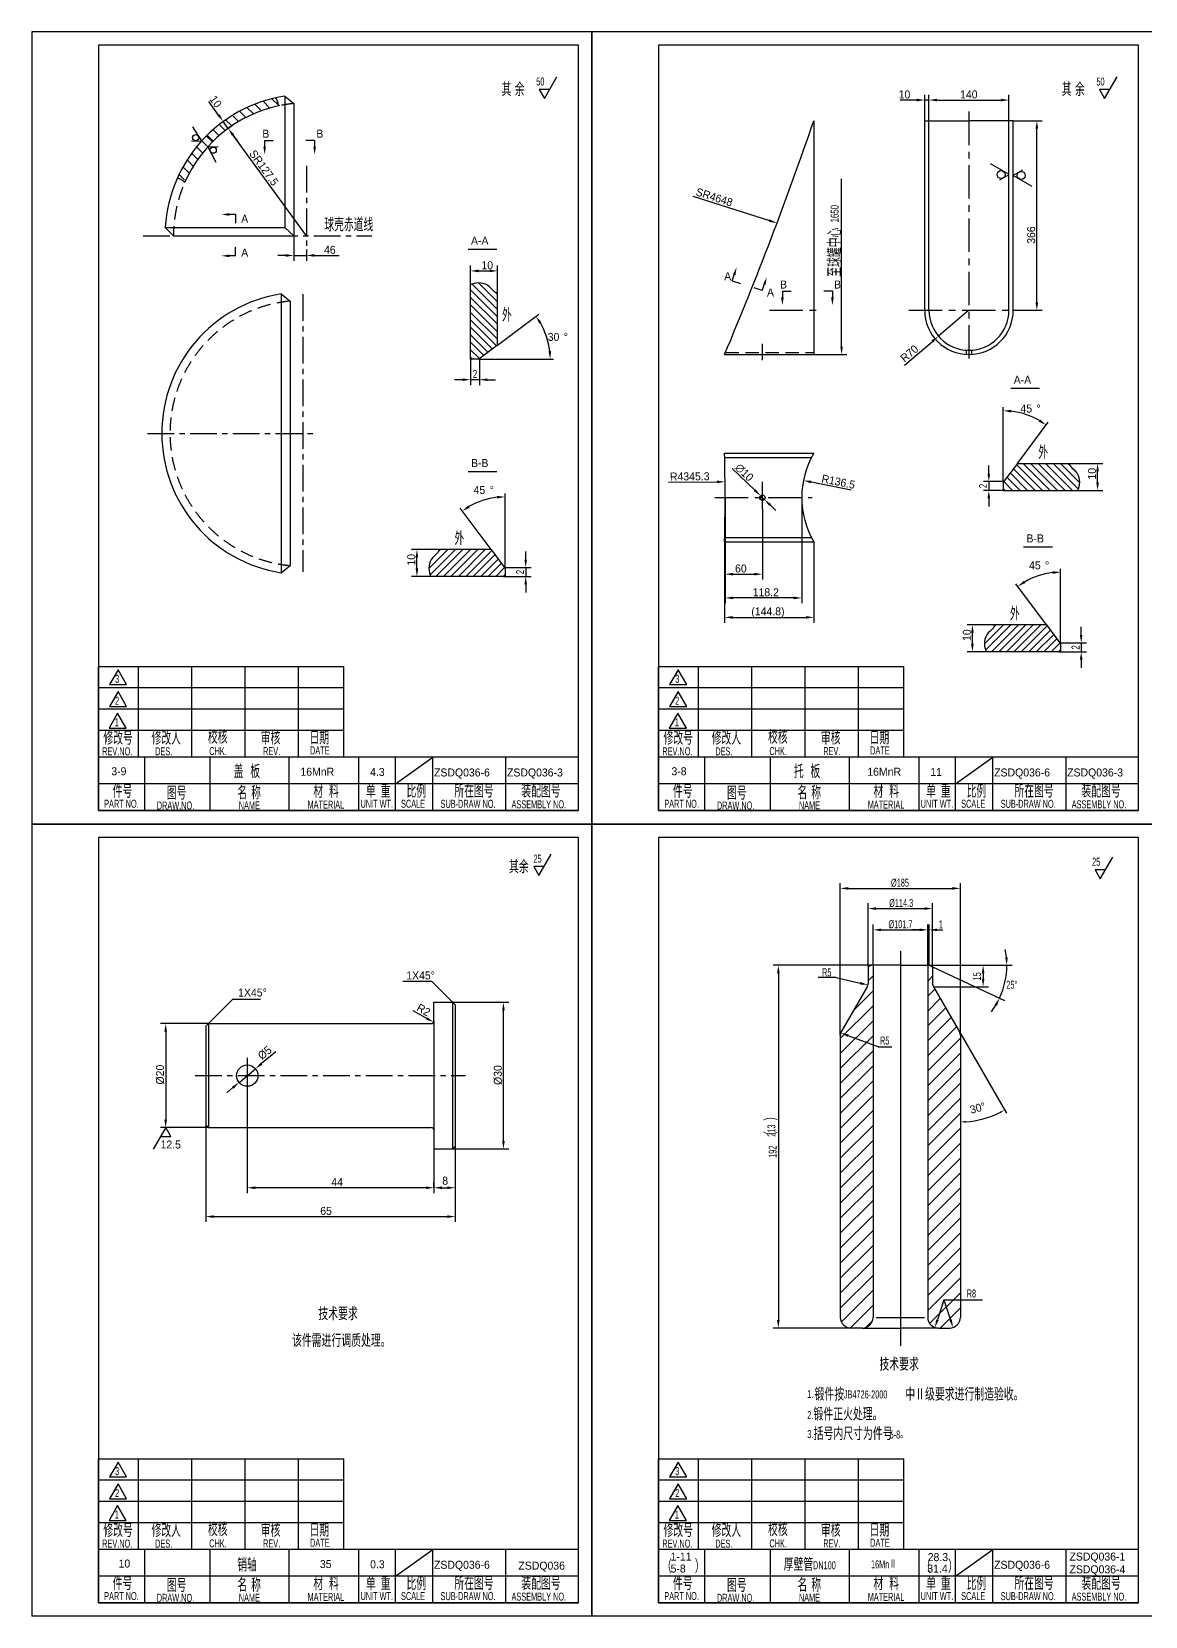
# Model space of a CAD drawing. Header units: millimetres. Extents: x 498745 to 743872, y 17439 to 118325.
# Drawn here: x 607350 to 626138, y 60414 to 87144 of the extents above; entities that cross this region are included whole.
import ezdxf

# ---------------------------------------------------------------- set-up
doc = ezdxf.new("R2010")
doc.units = ezdxf.units.MM
doc.header["$LTSCALE"] = 45
for name, pattern in [('CENTER', [2, 1.25, -0.25, 0.25, -0.25]), ('DASHED', [0.75, 0.5, -0.25]), ('HIDDEN', [0.375, 0.25, -0.125])]:
    doc.linetypes.add(name, pattern=pattern)
doc.styles.add('HGCAD', font='HGCAD.SHX', dxfattribs={"width": 0.75, "bigfont": 'HGCADHZ.SHX'})

# ---------------------------------------------------------------- blocks, each defined once
blk = doc.blocks.new('xgl')
at = {"color": 4, "linetype": 'Continuous'}
for p, q in [((0, 34), (92, 34)), ((0, 0), (0, 34)), ((92, 0), (92, 34)), ((92, 0), (0, 0))]:
    blk.add_line(p, q, dxfattribs=at)
at = {"color": 2, "linetype": 'Continuous'}
for p, q in [((15, 0), (15, 34)), ((35, 0), (35, 34)), ((55, 0), (55, 34)), ((75, 0), (75, 34)), ((92, 26), (0, 26)), ((92, 18), (0, 18)), ((92, 10), (0, 10))]:
    blk.add_line(p, q, dxfattribs=at)
at = {"color": 7, "linetype": 'Continuous'}
for points in [[(4.13, 27.23), (10.59, 27.23), (7.36, 32.82)], [(4.13, 19.03), (10.59, 19.03), (7.36, 24.62)], [(3.99, 10.96), (10.45, 10.96), (7.22, 16.55)]]:
    blk.add_lwpolyline(points, close=True, dxfattribs=at)
at = {"color": 7, "linetype": 'Continuous', "style": 'HGCAD', "width": 0.7}
for s, p in [('3', (6.28, 27.91)), ('2', (6.28, 19.71)), ('1', (6.14, 11.64)), ('REV.NO.', (1.43, 0.75)), ('DES.', (21.29, 0.75)), ('DATE', (79.36, 1.08))]:
    blk.add_text(s, height=3, dxfattribs=at).set_placement(p)
at = {"style": 'HGCAD', "width": 0.7}
for s, height, p in [('修改号', 5, (1.87, 4.69)), ('修改人', 5, (19.93, 4.69)), ('校核', 5, (41.07, 5.06)), ('审核', 5, (60.88, 4.75)), ('日期', 5, (79.15, 4.84)), ('CHK.', 3, (41.57, 0.83)), ('REV.', 3, (61.76, 0.83))]:
    blk.add_text(s, height=height, dxfattribs=at).set_placement(p)

msp = doc.modelspace()

# ---------------------------------------------------------------- hatches: boundary and pattern name
at = {"ltscale": 2}
h = msp.add_hatch(dxfattribs=at)
h.set_pattern_fill('ANSI31', color=256, scale=42.1875, angle=90, style=0)
h.set_pattern_definition([(135, (-454190.53, -70578.76), (-94.713639, -94.713639), [])])
edge = h.paths.add_edge_path()
edge.add_line((610399.4, 85285.46), (610296.69, 85385.24))
edge.add_arc((611984.26, 83700.82), 2384.36, 135.053537, 155.680834)
edge.add_spline(control_points=[(609811.47, 84682.75), (609828.98, 84673.86), (609873.54, 84655.22), (609921.28, 84647.3), (609951.01, 84643.55)], knot_values=[1078.46671878, 1078.46671878, 1078.46671878, 1078.46671878, 1152.45280463, 1262.57274926, 1262.57274926, 1262.57274926, 1262.57274926], degree=3, periodic=0)
edge.add_arc((611984.26, 83700.82), 2241.17, 135.003917, 155.124859, ccw=False)
edge = h.paths.add_edge_path()
edge.add_line((610296.69, 85385.24), (610399.4, 85285.46))
edge.add_arc((611984.26, 83700.82), 2241.17, 101.97048, 135.003917, ccw=False)
edge.add_spline(control_points=[(611519.43, 85893.26), (611514.96, 85918.5), (611502.79, 85965.04), (611482.93, 86009.23), (611472.11, 86029.53)], knot_values=[4105.68015627, 4105.68015627, 4105.68015627, 4105.68015627, 4205.92863646, 4294.6824514, 4294.6824514, 4294.6824514, 4294.6824514], degree=3, periodic=0)
edge.add_arc((611984.26, 83700.82), 2384.36, 102.403515, 135.053537)
h = msp.add_hatch(dxfattribs=at)
h.set_pattern_fill('ANSI31', color=256, scale=28.125, angle=270, style=0)
h.set_pattern_definition([(315, (1338329.54, 165164.32), (63.142426, 63.142426), [])])
edge = h.paths.add_edge_path()
edge.add_line((614754.85, 81620.43), (614891.48, 81620.43))
edge.add_line((614891.48, 81620.43), (615209.75, 81858.95))
edge.add_line((615209.75, 81858.95), (615209.75, 82734.99))
edge.add_spline(control_points=[(615209.75, 82734.99), (615206.89, 82735.02), (615153.5, 82738.47), (615057.87, 82910.84), (614865.68, 82921.16), (614761.62, 82879.15), (614754.85, 82876.2)], knot_values=[681.32308459, 681.32308459, 681.32308459, 681.32308459, 697.82049693, 993.37284272, 1528.70257984, 1566.47676159, 1566.47676159, 1566.47676159, 1566.47676159], degree=3, periodic=0)
edge.add_line((614754.85, 82876.2), (614754.85, 81620.43))
h = msp.add_hatch(dxfattribs=at)
h.set_pattern_fill('ANSI31', color=256, scale=28.125, angle=360, style=0)
h.set_pattern_definition([(135, (707284.62, 802981.66), (63.142426, 63.142426), [])])
edge = h.paths.add_edge_path()
edge.add_line((623740.73, 79406.97), (623740.73, 79543.6))
edge.add_line((623740.73, 79543.6), (623979.25, 79861.88))
edge.add_line((623979.25, 79861.88), (624855.29, 79861.88))
edge.add_spline(control_points=[(624855.29, 79861.88), (624855.32, 79859.01), (624858.77, 79805.62), (625031.14, 79710), (625041.46, 79517.81), (624999.46, 79413.74), (624996.5, 79406.97)], knot_values=[681.32308459, 681.32308459, 681.32308459, 681.32308459, 697.82049693, 993.37284272, 1528.70257984, 1566.47676159, 1566.47676159, 1566.47676159, 1566.47676159], degree=3, periodic=0)
edge.add_line((624996.5, 79406.97), (623740.73, 79406.97))
h = msp.add_hatch(dxfattribs=at)
h.set_pattern_fill('ANSI31', color=256, scale=28.125, angle=360, style=0)
h.set_pattern_definition([(45, (531794.37, 801529.92), (-63.142426, 63.142426), [])])
edge = h.paths.add_edge_path()
edge.add_line((615338.25, 77955.23), (615338.25, 78091.86))
edge.add_line((615338.25, 78091.86), (615099.74, 78410.13))
edge.add_line((615099.74, 78410.13), (614223.7, 78410.13))
edge.add_spline(control_points=[(614223.7, 78410.13), (614223.67, 78407.27), (614220.22, 78353.88), (614047.85, 78258.26), (614037.53, 78066.06), (614079.53, 77962), (614082.49, 77955.23)], knot_values=[681.32308459, 681.32308459, 681.32308459, 681.32308459, 697.82049693, 993.37284272, 1528.70257984, 1566.47676159, 1566.47676159, 1566.47676159, 1566.47676159], degree=3, periodic=0)
edge.add_line((614082.49, 77955.23), (615338.25, 77955.23))
h = msp.add_hatch(dxfattribs=at)
h.set_pattern_fill('ANSI31', color=256, scale=28.125, angle=360, style=0)
h.set_pattern_definition([(45, (541165.8, 800258.84), (-63.142426, 63.142426), [])])
edge = h.paths.add_edge_path()
edge.add_line((624709.69, 76684.15), (624709.69, 76820.78))
edge.add_line((624709.69, 76820.78), (624471.17, 77139.05))
edge.add_line((624471.17, 77139.05), (623595.13, 77139.05))
edge.add_spline(control_points=[(623595.13, 77139.05), (623595.1, 77136.19), (623591.65, 77082.8), (623419.28, 76987.18), (623408.96, 76794.98), (623450.97, 76690.92), (623453.92, 76684.15)], knot_values=[681.32308459, 681.32308459, 681.32308459, 681.32308459, 697.82049693, 993.37284272, 1528.70257984, 1566.47676159, 1566.47676159, 1566.47676159, 1566.47676159], degree=3, periodic=0)
edge.add_line((623453.92, 76684.15), (624709.69, 76684.15))

# ---------------------------------------------------------------- linework, layer by layer
at = {"color": 7, "ltscale": 2}
for p, q in [((607350.43, 87144.35), (607350.43, 73779.35)), ((616800.43, 87144.35), (607350.43, 87144.35)), ((616800.43, 87144.35), (616800.43, 73779.35)), ((616800.43, 73779.35), (616800.43, 87144.35)), ((626250.43, 87144.35), (616800.43, 87144.35)), ((607350.43, 73779.35), (607350.43, 60414.35)), ((607350.43, 73779.35), (616800.43, 73779.35)), ((616800.43, 73779.35), (607350.43, 73779.35)), ((616800.43, 73779.35), (616800.43, 60414.35)), ((616800.43, 60414.35), (616800.43, 73779.35)), ((616800.43, 73779.35), (626250.43, 73779.35)), ((626250.43, 73779.35), (616800.43, 73779.35)), ((610286.01, 68702.34), (610286.01, 67066.87)), ((614497.13, 68342.34), (614497.13, 67066.87)), ((610421.01, 67156.87), (614362.13, 67156.87)), ((645150.43, 60414.35), (607350.43, 60414.35))]:
    msp.add_line(p, q, dxfattribs=at)
at = {"color": 4, "ltscale": 2}
for p, q in [((608475.43, 86919.35), (608475.43, 74004.35)), ((616575.43, 86919.35), (608475.43, 86919.35)), ((616575.43, 74004.35), (616575.43, 86919.35)), ((617925.43, 86919.35), (617925.43, 74004.35)), ((626025.43, 86919.35), (617925.43, 86919.35)), ((626025.43, 74004.35), (626025.43, 86919.35)), ((611620.81, 86057.32), (611620.81, 83843.2)), ((611620.81, 86057.32), (611771.78, 85931.9)), ((611771.78, 85931.9), (611771.78, 83700.82)), ((620545.8, 85641.45), (620545.8, 81698.55)), ((622415.67, 82445.55), (622415.67, 85641.45)), ((622415.67, 85641.45), (623162.67, 85641.45)), ((622487.67, 82445.55), (622487.67, 85641.45)), ((623909.67, 85641.45), (623162.67, 85641.45)), ((623837.67, 82445.55), (623837.67, 85641.45)), ((623909.67, 82445.55), (623909.67, 85641.45)), ((609604.15, 83843.2), (609743.09, 83700.82)), ((609604.15, 83843.2), (611620.81, 83843.2)), ((609743.09, 83700.82), (611771.78, 83700.82)), ((609743.09, 83700.82), (611771.78, 83700.82)), ((609743.09, 83700.82), (611771.78, 83700.82)), ((611620.81, 83843.2), (611771.78, 83700.82)), ((614754.85, 81620.43), (614754.85, 82876.2)), ((611561.4, 82721.09), (611561.4, 78016.7)), ((611561.4, 82721.09), (611712.37, 82599.97)), ((611712.37, 82599.97), (611712.37, 78137.81)), ((615209.75, 81858.95), (615209.75, 82734.99)), ((615209.75, 81858.95), (614891.48, 81620.43)), ((614891.48, 81620.43), (614754.85, 81620.43)), ((619041.02, 81698.55), (620545.8, 81698.55)), ((623117.67, 81772.05), (623117.67, 81699.91)), ((623207.67, 81772.05), (623207.67, 81699.91)), ((619041.02, 80033), (620545.8, 80033)), ((619042.35, 79961), (620505.73, 79961)), ((623979.25, 79861.88), (623740.73, 79543.6)), ((623979.25, 79861.88), (624855.29, 79861.88)), ((623740.73, 79543.6), (623740.73, 79406.97)), ((623740.73, 79406.97), (624996.5, 79406.97)), ((619042.35, 78611), (620505.73, 78611)), ((615099.74, 78410.13), (614223.7, 78410.13)), ((615099.74, 78410.13), (615338.25, 78091.86)), ((619041.02, 78539), (620545.8, 78539)), ((611561.4, 78016.7), (611712.37, 78137.81)), ((615338.25, 78091.86), (615338.25, 77955.23)), ((615338.25, 77955.23), (614082.49, 77955.23)), ((624471.17, 77139.05), (623595.13, 77139.05)), ((624471.17, 77139.05), (624709.69, 76820.78)), ((624709.69, 76820.78), (624709.69, 76684.15)), ((624709.69, 76684.15), (623453.92, 76684.15)), ((608475.43, 74004.35), (616575.43, 74004.35)), ((617925.43, 74004.35), (626025.43, 74004.35)), ((608475.43, 73554.35), (608475.43, 60639.35)), ((616575.43, 73554.35), (608475.43, 73554.35)), ((616575.43, 60639.35), (616575.43, 73554.35)), ((617925.43, 73554.35), (617925.43, 60639.35)), ((626025.43, 73554.35), (617925.43, 73554.35)), ((626025.43, 60639.35), (626025.43, 73554.35)), ((621521.49, 71396.86), (621461.87, 71369.06)), ((622005.24, 71396.86), (621521.49, 71396.86)), ((621543.99, 71396.86), (621543.99, 65456.86)), ((622005.24, 71396.86), (622488.99, 71396.86)), ((622466.49, 71396.86), (622466.49, 65456.86)), ((622488.99, 71396.86), (622548.62, 71369.06)), ((621461.87, 71369.06), (621461.87, 71089.5)), ((622548.62, 71369.06), (622548.62, 71089.5)), ((621446.79, 71033.25), (621007.81, 70272.92)), ((622563.69, 71033.25), (623002.67, 70272.92)), ((614137.13, 70772.34), (614452.13, 70772.34)), ((614137.13, 70457.34), (614137.13, 70772.34)), ((614452.13, 70772.34), (614497.13, 70727.34)), ((614452.13, 70772.34), (614452.13, 68297.34)), ((614497.13, 70727.34), (614497.13, 68342.34)), ((610286.01, 70367.34), (610331.01, 70412.34)), ((610286.01, 70367.34), (610286.01, 68702.34)), ((610331.01, 70412.34), (614092.13, 70412.34)), ((610331.01, 70412.34), (610331.01, 68657.34)), ((614137.13, 70457.34), (614137.13, 68612.34)), ((620992.74, 70216.67), (620992.74, 65456.86)), ((623017.74, 70216.67), (623017.74, 65456.86)), ((610286.01, 68702.34), (610331.01, 68657.34)), ((610331.01, 68657.34), (614092.13, 68657.34)), ((614137.13, 68612.34), (614137.13, 68297.34)), ((614137.13, 68297.34), (614452.13, 68297.34)), ((614452.13, 68297.34), (614497.13, 68342.34)), ((621363.99, 65276.86), (621172.74, 65276.86)), ((621363.99, 65276.86), (622005.24, 65276.86)), ((621598.82, 65456.86), (622410.7, 65456.86)), ((622646.49, 65276.86), (622005.24, 65276.86)), ((622646.49, 65276.86), (622837.74, 65276.86)), ((608475.43, 60639.35), (616575.43, 60639.35)), ((617925.43, 60639.35), (626025.43, 60639.35))]:
    msp.add_line(p, q, dxfattribs=at)
at = {"ltscale": 2}
for p, q in [((616001.89, 86018.48), (616211.77, 86381.99)), ((625451.89, 86018.48), (625661.77, 86381.99)), ((616089.58, 86170.35), (615914.21, 86170.35)), ((615914.21, 86170.35), (616001.89, 86018.48)), ((625539.58, 86170.35), (625364.21, 86170.35)), ((625364.21, 86170.35), (625451.89, 86018.48)), ((610219.79, 85303.25), (610068.45, 85540.15)), ((610044.6, 85295.38), (610219.79, 85303.25)), ((610399.4, 85285.46), (610296.69, 85385.24)), ((610497.84, 85197.5), (610322.62, 85204.75)), ((610322.62, 85204.75), (610458.63, 84944.92)), ((615209.75, 81858.95), (615903.8, 82379.06)), ((614754.85, 81652.52), (614754.85, 81198.53)), ((614891.48, 81620.43), (616156.51, 81620.43)), ((614903.91, 81629.75), (614903.91, 81198.53)), ((623740.73, 79543.6), (623740.73, 80808.64)), ((623979.25, 79861.88), (624499.36, 80555.93)), ((623750.05, 79556.03), (623421.92, 79556.03)), ((623772.82, 79406.97), (623421.92, 79406.97)), ((615338.25, 78091.86), (615338.25, 79356.9)), ((615099.74, 78410.13), (614579.63, 79104.18)), ((615328.94, 78104.29), (615760.16, 78104.29)), ((624709.69, 76820.78), (624709.69, 78085.82)), ((615306.16, 77955.23), (615760.16, 77955.23)), ((624471.17, 77139.05), (623951.06, 77833.1)), ((624700.37, 76833.21), (625131.59, 76833.21)), ((624677.6, 76684.15), (625131.59, 76684.15)), ((615907.15, 72908.85), (616117.03, 73272.36)), ((615994.84, 73060.72), (615819.47, 73060.72)), ((615819.47, 73060.72), (615907.15, 72908.85)), ((625466.8, 73008.94), (625291.43, 73008.94)), ((625291.43, 73008.94), (625379.11, 72857.07)), ((625379.11, 72857.07), (625588.99, 73220.59)), ((620992.74, 70216.67), (620992.74, 72783.41)), ((623017.74, 70216.67), (623017.74, 72783.41)), ((621127.74, 72693.41), (622882.74, 72693.41)), ((621461.87, 71369.06), (621461.87, 72442.68)), ((622548.62, 71369.06), (622548.62, 72442.68)), ((621596.87, 72352.68), (622413.62, 72352.68)), ((621543.99, 71396.86), (621543.99, 72083.64)), ((621678.99, 71993.64), (622331.49, 71993.64)), ((622331.49, 71993.64), (622196.49, 71993.64)), ((622466.49, 71396.86), (622466.49, 72083.64)), ((622466.49, 71382.24), (622466.49, 72083.64)), ((622466.49, 71993.64), (622488.99, 71993.64)), ((622488.99, 71396.86), (622488.99, 72083.64)), ((622623.99, 71993.64), (622724.4, 71993.64)), ((621521.49, 71396.86), (619856.83, 71396.86)), ((622466.49, 71382.24), (622481.11, 71396.86)), ((622488.99, 71396.86), (623491.61, 71396.86)), ((623491.61, 71396.86), (623891.9, 71396.86)), ((614101.52, 71122.95), (613610.18, 71122.95)), ((614497.13, 70727.34), (614101.52, 71122.95)), ((619946.83, 71261.86), (619946.83, 65411.86)), ((620923.11, 71187.61), (620616.22, 71187.61)), ((620923.11, 71187.61), (621327.44, 71094.55)), ((621461.87, 71135.33), (621543.99, 71217.45)), ((622466.49, 71129.67), (622548.62, 71211.8)), ((622548.62, 71369.06), (623760.45, 70803.97)), ((623401.61, 71261.86), (623401.61, 71168.25)), ((621220.62, 70641.51), (621543.99, 70964.88)), ((622466.49, 70877.1), (622585.27, 70995.88)), ((622466.49, 70624.53), (622677.71, 70835.76)), ((622563.69, 71033.25), (623491.61, 71033.25)), ((610331.01, 70412.34), (610745.58, 70826.91)), ((610745.58, 70826.91), (611213.28, 70826.91)), ((613778.41, 70633.13), (614013.62, 70501.34)), ((614452.13, 70772.34), (615399.15, 70772.34)), ((615309.15, 68432.34), (615309.15, 70637.34)), ((620992.74, 70161.06), (621543.99, 70712.31)), ((622466.49, 70371.96), (622770.16, 70675.63)), ((610331.01, 70412.34), (609520.85, 70412.34)), ((620992.74, 69908.49), (621543.99, 70459.74)), ((622466.49, 70119.39), (622862.61, 70515.51)), ((622466.49, 69866.83), (622955.05, 70355.39)), ((609610.85, 70277.34), (609610.85, 68792.34)), ((620992.74, 69655.92), (621543.99, 70207.17)), ((621632.43, 70018.6), (621126.3, 70208.75)), ((622466.49, 69614.26), (623017.74, 70165.51)), ((611467.16, 69937.5), (611228.47, 69737.28)), ((620992.74, 69403.35), (621543.99, 69954.6)), ((621632.27, 70018.6), (621861.08, 70018.6)), ((622466.49, 69361.69), (623017.74, 69912.94)), ((610849.22, 69419.16), (611125.04, 69650.52)), ((620992.74, 69150.78), (621543.99, 69702.03)), ((622466.49, 69109.12), (623017.74, 69660.37)), ((610745.79, 69332.4), (610642.36, 69245.65)), ((610987.13, 69290.86), (610987.13, 67553.43)), ((620992.74, 68898.21), (621543.99, 69449.46)), ((622466.49, 68856.55), (623017.74, 69407.8)), ((620992.74, 68645.64), (621543.99, 69196.89)), ((622466.49, 68603.98), (623017.74, 69155.23)), ((620992.74, 68393.08), (621543.99, 68944.33)), ((622466.49, 68351.41), (623017.74, 68902.66)), ((609610.85, 68657.34), (609400.97, 68293.82)), ((610331.01, 68657.34), (609520.85, 68657.34)), ((609523.16, 68505.47), (609698.53, 68505.47)), ((609698.53, 68505.47), (609610.85, 68657.34)), ((620992.74, 68140.51), (621543.99, 68691.76)), ((620992.74, 67887.94), (621543.99, 68439.19)), ((622466.49, 68098.84), (623017.74, 68650.09)), ((614137.13, 68297.34), (614137.13, 67553.43)), ((614452.13, 68297.34), (615399.15, 68297.34)), ((614497.13, 68342.34), (614497.13, 67553.43)), ((620992.74, 67635.37), (621543.99, 68186.62)), ((622466.49, 67846.27), (623017.74, 68397.52)), ((620992.74, 67382.8), (621543.99, 67934.05)), ((622466.49, 67593.7), (623017.74, 68144.95)), ((614002.13, 67643.43), (611122.13, 67643.43)), ((614137.13, 67643.43), (614137.13, 67733.43)), ((614272.13, 67643.43), (614362.13, 67643.43)), ((620992.74, 67130.23), (621543.99, 67681.48)), ((622466.49, 67341.13), (623017.74, 67892.38)), ((622466.49, 67088.56), (623017.74, 67639.81)), ((620992.74, 66877.66), (621543.99, 67428.91)), ((622466.49, 66835.99), (623017.74, 67387.24)), ((620992.74, 66625.09), (621543.99, 67176.34)), ((622466.49, 66583.42), (623017.74, 67134.67)), ((620992.74, 66372.52), (621543.99, 66923.77)), ((622466.49, 66330.85), (623017.74, 66882.1)), ((620992.74, 66119.95), (621543.99, 66671.2)), ((622466.49, 66078.28), (623017.74, 66629.53)), ((620992.74, 65867.38), (621543.99, 66418.63)), ((622466.49, 65825.71), (623017.74, 66376.96)), ((620992.74, 65614.81), (621543.99, 66166.06)), ((622466.49, 65573.14), (623017.74, 66124.39)), ((621010.14, 65379.64), (621543.99, 65913.49)), ((622499.25, 65353.33), (623017.74, 65871.82)), ((621160.36, 65277.29), (621543.99, 65660.92)), ((622741.15, 65750.09), (622630.48, 65414.12)), ((622675.35, 65276.86), (623017.74, 65619.25)), ((622741.15, 65750.09), (622851.82, 65414.12)), ((622741.15, 65750.09), (623389.31, 65750.09)), ((621172.74, 65276.86), (619856.83, 65276.86)), ((621422.16, 65286.52), (621534.33, 65398.69))]:
    msp.add_line(p, q, dxfattribs=at)
at = {"color": 7}
for p, q in [((622415.67, 85641.45), (622415.67, 86080.9)), ((622487.67, 85641.45), (622487.67, 86080.9)), ((622487.67, 85641.45), (622487.67, 86080.9)), ((623837.67, 85641.45), (623837.67, 86080.9)), ((610502.89, 85738.65), (610337.52, 85966.14)), ((622280.67, 85990.9), (621999.42, 85990.9)), ((622487.67, 85990.9), (622415.67, 85990.9)), ((622622.67, 85990.9), (622757.67, 85990.9)), ((622622.67, 85990.9), (623702.67, 85990.9)), ((610582.27, 85629.45), (610655.07, 85682.37)), ((610666.47, 85513.63), (610582.27, 85629.45)), ((610666.47, 85513.63), (610739.26, 85566.55)), ((623909.67, 85641.45), (624398.01, 85641.45)), ((611984.26, 83700.82), (610745.84, 85404.43)), ((610745.84, 85404.43), (610825.22, 85295.23)), ((611280.37, 85311.62), (611426.1, 85311.62)), ((611280.37, 85311.62), (611280.37, 85207.06)), ((612123.63, 85311.62), (611977.9, 85311.62)), ((612123.63, 85311.62), (612123.63, 85207.06)), ((624308.01, 82580.55), (624308.01, 85506.45)), ((621013.94, 81833.55), (621013.94, 84662.61)), ((618506.92, 84368.49), (619795.23, 83956.93)), ((610790.1, 84061.22), (610685.53, 84061.22)), ((610790.1, 84061.22), (610790.1, 83915.48)), ((611771.78, 83700.82), (611771.78, 83279.65)), ((610790.1, 83363.78), (610790.1, 83509.52)), ((611984.26, 83472.76), (611984.26, 83279.65)), ((610790.1, 83363.78), (610685.53, 83363.78)), ((611636.78, 83369.65), (611501.78, 83369.65)), ((611771.78, 83369.65), (611984.26, 83369.65)), ((612119.26, 83369.65), (612535.51, 83369.65)), ((614754.85, 82876.2), (614754.85, 83199.12)), ((615209.75, 82734.99), (615209.75, 83199.12)), ((614889.85, 83109.12), (615074.75, 83109.12)), ((619170.31, 82942.56), (619202.16, 83042.16)), ((619170.31, 82942.56), (619309.12, 82898.18)), ((619675.88, 82777.12), (619709.07, 82876.27)), ((619675.88, 82777.12), (619537.68, 82823.38)), ((620015.43, 82767.53), (620161.17, 82767.53)), ((620015.43, 82767.53), (620015.43, 82662.97)), ((620858.7, 82767.53), (620712.96, 82767.53)), ((620858.7, 82767.53), (620858.7, 82662.97)), ((623162.67, 82445.55), (622648.39, 82008.35)), ((623909.67, 82445.55), (624398.01, 82445.55)), ((622074.12, 81520.14), (622545.54, 81920.91)), ((614754.85, 81620.43), (614754.85, 81184.06)), ((614903.91, 81629.75), (614903.91, 81184.06)), ((620545.8, 81698.55), (621103.94, 81698.55)), ((614619.85, 81274.06), (614484.85, 81274.06)), ((614903.91, 81274.06), (614754.85, 81274.06)), ((615038.91, 81274.06), (615173.91, 81274.06)), ((619168.69, 79778.63), (619548.83, 79411.11)), ((623497.44, 79691.03), (623497.44, 79826.03)), ((624855.29, 79861.88), (625422.51, 79861.88)), ((625332.51, 79541.97), (625332.51, 79726.88)), ((618091.1, 79544.89), (618912.33, 79550.53)), ((621174.49, 79412.48), (620501.72, 79547.83)), ((623750.05, 79556.03), (623407.44, 79556.03)), ((623740.73, 79406.97), (623407.44, 79406.97)), ((623497.44, 79556.03), (623497.44, 79406.97)), ((624996.5, 79406.97), (625422.51, 79406.97)), ((619048.24, 79286), (619048.24, 77903.64)), ((619048.24, 79286), (619048.24, 77502.99)), ((619710.59, 79254.72), (619645.89, 79317.28)), ((619807.65, 79160.89), (619904.71, 79067.05)), ((620340.64, 79286), (620340.64, 77502.99)), ((623497.44, 79271.97), (623497.44, 79136.97)), ((619677.79, 79097.43), (619677.79, 77903.64)), ((614223.7, 78410.13), (613759.56, 78410.13)), ((615684.63, 78239.29), (615684.63, 78374.29)), ((619041.02, 78539), (619041.02, 77174.9)), ((620545.8, 78539), (620545.8, 77174.9)), ((613849.56, 78090.23), (613849.56, 78275.13)), ((615328.94, 78104.29), (615774.63, 78104.29)), ((615684.63, 78104.29), (615684.63, 77955.23)), ((614082.49, 77955.23), (613759.56, 77955.23)), ((615338.25, 77955.23), (615774.63, 77955.23)), ((615684.63, 77820.23), (615684.63, 77685.23)), ((619183.24, 77993.64), (619542.79, 77993.64)), ((620205.64, 77592.99), (619183.24, 77592.99)), ((619176.02, 77264.9), (620410.8, 77264.9)), ((623595.13, 77139.05), (623131, 77139.05)), ((623221, 76819.15), (623221, 77004.05)), ((625056.06, 76968.21), (625056.06, 77103.21)), ((624700.37, 76833.21), (625146.06, 76833.21)), ((625056.06, 76833.21), (625056.06, 76684.15)), ((623453.92, 76684.15), (623131, 76684.15)), ((624709.69, 76684.15), (625146.06, 76684.15)), ((625056.06, 76549.15), (625056.06, 76414.15)), ((613487.86, 74454.35), (614116.49, 74904.35)), ((622937.86, 74454.35), (623566.49, 74904.35)), ((613487.86, 61089.35), (614116.49, 61539.35)), ((622937.86, 61089.35), (623566.49, 61539.35))]:
    msp.add_line(p, q, dxfattribs=at)
at = {"color": 1, "linetype": 'CENTER', "ltscale": 10}
for p, q in [((623162.67, 85795.44), (623162.67, 81559.25)), ((619797.82, 82445.55), (620691.25, 82445.55)), ((622147.99, 82445.55), (624071.5, 82445.55)), ((619677.36, 81601.6), (619677.36, 81879.38)), ((618872.81, 79286), (620516.56, 79286))]:
    msp.add_line(p, q, dxfattribs=at)
at = {"color": 1, "linetype": 'CENTER', "ltscale": 8}
for p, q in [((611984.26, 84880.35), (611984.26, 83472.76)), ((609231.43, 83700.82), (613087.75, 83700.82)), ((611924.85, 82718.94), (611924.85, 78031.1)), ((609304.97, 80368.89), (612123.5, 80368.89)), ((610109.06, 69534.84), (614670.82, 69534.84))]:
    msp.add_line(p, q, dxfattribs=at)
at = {"color": 7, "linetype": 'Continuous'}
for p, q in [((623838.81, 84733.1), (623527.04, 84913.1)), ((624065.55, 84809.28), (623909.67, 84719.28)), ((623682.93, 84643.1), (623838.81, 84733.1)), ((623909.67, 84719.28), (624221.44, 84539.28)), ((616575.43, 74454.35), (608475.43, 74454.35)), ((626025.43, 74454.35), (617925.43, 74454.35)), ((616575.43, 61089.35), (608475.43, 61089.35)), ((626025.43, 61089.35), (617925.43, 61089.35))]:
    msp.add_line(p, q, dxfattribs=at)
at = {"color": 4}
for p, q in [((614714.13, 83476.63), (615199.73, 83476.63)), ((623869.58, 81129.6), (624355.18, 81129.6)), ((614714.13, 79725.86), (615199.73, 79725.86)), ((624085.56, 78454.78), (624571.16, 78454.78)), ((616575.43, 74904.35), (608475.43, 74904.35)), ((626025.43, 74904.35), (617925.43, 74904.35)), ((616575.43, 61539.35), (608475.43, 61539.35)), ((626025.43, 61539.35), (617925.43, 61539.35))]:
    msp.add_line(p, q, dxfattribs=at)
at = {"color": 6, "linetype": 'HIDDEN', "ltscale": 20}
msp.add_line((619054.84, 81734.55), (620545.8, 81734.55), dxfattribs=at)
at = {"color": 4, "linetype": 'Continuous'}
for p, q in [((608475.43, 74004.35), (608475.43, 74904.35)), ((609258.88, 74004.35), (609258.88, 74904.35)), ((610356.27, 74904.35), (610356.27, 74004.08)), ((611694.68, 74004.35), (611694.68, 74904.35)), ((612872.37, 74004.35), (612872.37, 74904.35)), ((613487.86, 74004.35), (613487.86, 74904.35)), ((614116.49, 74004.35), (614116.49, 74904.35)), ((615351.68, 74004.35), (615351.68, 74904.35)), ((616575.43, 74004.35), (616575.43, 74904.35)), ((617925.43, 74004.35), (617925.43, 74904.35)), ((618708.88, 74004.35), (618708.88, 74904.35)), ((619806.27, 74904.35), (619806.27, 74004.08)), ((621144.68, 74004.35), (621144.68, 74904.35)), ((622322.37, 74004.35), (622322.37, 74904.35)), ((622937.86, 74004.35), (622937.86, 74904.35)), ((623566.49, 74004.35), (623566.49, 74904.35)), ((624801.68, 74004.35), (624801.68, 74904.35)), ((626025.43, 74004.35), (626025.43, 74904.35)), ((616575.43, 74004.35), (608475.43, 74004.35)), ((626025.43, 74004.35), (617925.43, 74004.35)), ((608475.43, 60639.35), (608475.43, 61539.35)), ((609258.88, 60639.35), (609258.88, 61539.35)), ((610356.27, 61539.35), (610356.27, 60639.08)), ((611694.68, 60639.35), (611694.68, 61539.35)), ((612872.37, 60639.35), (612872.37, 61539.35)), ((613487.86, 60639.35), (613487.86, 61539.35)), ((614116.49, 60639.35), (614116.49, 61539.35)), ((615351.68, 60639.35), (615351.68, 61539.35)), ((616575.43, 60639.35), (616575.43, 61539.35)), ((617925.43, 60639.35), (617925.43, 61539.35)), ((618708.88, 60639.35), (618708.88, 61539.35)), ((619806.27, 61539.35), (619806.27, 60639.08)), ((621144.68, 60639.35), (621144.68, 61539.35)), ((622322.37, 60639.35), (622322.37, 61539.35)), ((622937.86, 60639.35), (622937.86, 61539.35)), ((623566.49, 60639.35), (623566.49, 61539.35)), ((624801.68, 60639.35), (624801.68, 61539.35)), ((626025.43, 60639.35), (626025.43, 61539.35)), ((616575.43, 60639.35), (608475.43, 60639.35)), ((626025.43, 60639.35), (617925.43, 60639.35))]:
    msp.add_line(p, q, dxfattribs=at)
at = {"color": 1, "ltscale": 2}
for p, q in [((622005.24, 71633.36), (622005.24, 64976.26)), ((610987.13, 69836.04), (610987.13, 69290.86))]:
    msp.add_line(p, q, dxfattribs=at)
msp.add_line((623017.74, 70246.81), (623794.08, 68902.16))
at = {"ltscale": 2}
for centre in [(610117.9, 85357.46), (610412.99, 85145.77)]:
    msp.add_circle(centre, 52.48, dxfattribs=at)
at = {"color": 7, "linetype": 'Continuous'}
for centre in [(623703.81, 84733.1), (624044.67, 84719.28)]:
    msp.add_circle(centre, 67.5, dxfattribs=at)
at = {"color": 4, "ltscale": 2}
for centre, radius in [((619678.24, 79286), 45), ((610987.13, 69534.84), 180)]:
    msp.add_circle(centre, radius, dxfattribs=at)
for centre, radius, start, end in [((611984.26, 83700.82), 2384.36, 98.767835, 176.576548), ((611984.26, 83700.82), 2241.17, 101.53807, 156.231283), ((559995.41, 106491.53), 64039.64, 337.2226882, 340.9992314), ((611924.85, 80368.89), 2380.11, 98.783634, 261.216366), ((623162.67, 82445.55), 747, 180, 270), ((623162.67, 82445.55), 675, 180, 270), ((623162.67, 82445.55), 747, 270, 0), ((623162.67, 82445.55), 675, 270, 0), ((580403.14, 79286), 38645.1, 358.892418, 1.107582), ((621803.14, 79286), 1462.5, 149.284919, 210.715081), ((621349.37, 71089.5), 112.5, 330, 0), ((621459.05, 71060.11), 2.81, 330, 0), ((622661.12, 71089.5), 112.5, 180, 210), ((614092.13, 70457.34), 45, 270, 360), ((621105.24, 70216.67), 112.5, 150, 180), ((622905.24, 70216.67), 112.5, 0, 30), ((614092.13, 68612.34), 45, 0, 90), ((621172.74, 65456.86), 180, 180, 270), ((621363.99, 65456.86), 180, 270, 0), ((622646.49, 65456.86), 180, 180, 270), ((622837.74, 65456.86), 180, 270, 0)]:
    msp.add_arc(centre, radius, start, end, dxfattribs=at)
at = {"color": 2, "linetype": 'DASHED', "ltscale": 10}
for centre, start, end in [((611984.26, 83700.82), 95.440329, 100.801928), ((611984.26, 83700.82), 158.51005, 180), ((611924.85, 80368.89), 95.440329, 264.559671)]:
    msp.add_arc(centre, 2241.17, start, end, dxfattribs=at)
at = {"color": 7}
for centre, start, end in [((614891.48, 81620.43), 6.412567, 30.43511), ((623740.73, 79543.6), 59.56489, 83.587433), ((615338.25, 78091.86), 96.412567, 120.43511), ((624709.69, 76820.78), 96.412567, 120.43511)]:
    msp.add_arc(centre, 1206.84, start, end, dxfattribs=at)
at = {"color": 1, "linetype": 'CENTER', "ltscale": 10}
msp.add_arc((580403.14, 79286), 39275.1, 359.724906, 0.385047, dxfattribs=at)
at = {"ltscale": 2}
for start, end in [(5.894061, 11.788122), (335, 0), (323.211878, 329.105939)]:
    msp.add_arc((622488.99, 71396.86), 1312.9, start, end, dxfattribs=at)
msp.add_arc((623017.74, 70246.81), 1492.68, 273.455139, 296.544861)
for points, knots in [([(611519.43, 85893.26), (611514.96, 85918.5), (611502.79, 85965.04), (611482.93, 86009.23), (611472.11, 86029.53)], [4105.68015627, 4105.68015627, 4105.68015627, 4105.68015627, 4205.92863646, 4294.6824514, 4294.6824514, 4294.6824514, 4294.6824514]), ([(609811.47, 84682.75), (609828.98, 84673.86), (609869.55, 84656.89), (609910.08, 84624.6), (609933.18, 84604.12)], [1078.46671878, 1078.46671878, 1078.46671878, 1078.46671878, 1152.45280463, 1246.08070521, 1246.08070521, 1246.08070521, 1246.08070521]), ([(615209.75, 82734.99), (615206.89, 82735.02), (615153.5, 82738.47), (615057.87, 82910.84), (614865.68, 82921.16), (614761.62, 82879.15), (614754.85, 82876.2)], [681.32308459, 681.32308459, 681.32308459, 681.32308459, 697.82049693, 993.37284272, 1528.70257984, 1566.47676159, 1566.47676159, 1566.47676159, 1566.47676159]), ([(624855.29, 79861.88), (624855.32, 79859.01), (624858.77, 79805.62), (625031.14, 79710), (625041.46, 79517.81), (624999.46, 79413.74), (624996.5, 79406.97)], [681.32308459, 681.32308459, 681.32308459, 681.32308459, 697.82049693, 993.37284272, 1528.70257984, 1566.47676159, 1566.47676159, 1566.47676159, 1566.47676159]), ([(614223.7, 78410.13), (614223.67, 78407.27), (614220.22, 78353.88), (614047.85, 78258.26), (614037.53, 78066.06), (614079.53, 77962), (614082.49, 77955.23)], [681.32308459, 681.32308459, 681.32308459, 681.32308459, 697.82049693, 993.37284272, 1528.70257984, 1566.47676159, 1566.47676159, 1566.47676159, 1566.47676159]), ([(623595.13, 77139.05), (623595.1, 77136.19), (623591.65, 77082.8), (623419.28, 76987.18), (623408.96, 76794.98), (623450.97, 76690.92), (623453.92, 76684.15)], [681.32308459, 681.32308459, 681.32308459, 681.32308459, 697.82049693, 993.37284272, 1528.70257984, 1566.47676159, 1566.47676159, 1566.47676159, 1566.47676159])]:
    msp.add_open_spline(points, degree=3, knots=knots, dxfattribs=at)
at = {"color": 7}
for points in [[(622280.67, 86013.4), (622280.67, 85968.4), (622415.67, 85990.9)], [(622622.67, 86013.4), (622622.67, 85968.4), (622487.67, 85990.9)], [(622622.67, 86013.4), (622622.67, 85968.4), (622487.67, 85990.9)], [(623702.67, 86013.4), (623702.67, 85968.4), (623837.67, 85990.9)], [(610521.09, 85751.88), (610484.69, 85725.42), (610582.27, 85629.45)], [(624285.51, 85506.45), (624330.51, 85506.45), (624308.01, 85641.45)], [(610764.04, 85417.66), (610727.65, 85391.2), (610666.47, 85513.63)], [(610764.04, 85417.66), (610727.65, 85391.2), (610666.47, 85513.63)], [(611302.87, 85207.06), (611257.87, 85207.06), (611280.37, 85072.06)], [(612101.13, 85207.06), (612146.13, 85207.06), (612123.63, 85072.06)], [(610685.53, 84038.72), (610685.53, 84083.72), (610550.53, 84061.22)], [(619802.07, 83978.36), (619788.38, 83935.5), (619923.82, 83915.85)], [(610685.53, 83386.28), (610685.53, 83341.28), (610550.53, 83363.78)], [(611636.78, 83392.15), (611636.78, 83347.15), (611771.78, 83369.65)], [(612119.26, 83392.15), (612119.26, 83347.15), (611984.26, 83369.65)], [(614889.85, 83131.62), (614889.85, 83086.62), (614754.85, 83109.12)], [(615074.75, 83131.62), (615074.75, 83086.62), (615209.75, 83109.12)], [(619223.59, 83035.31), (619180.73, 83049.01), (619243.28, 83170.74)], [(619687.73, 82883.41), (619730.41, 82869.13), (619751.92, 83004.29)], [(620037.93, 82662.97), (619992.93, 82662.97), (620015.43, 82527.97)], [(620836.2, 82662.97), (620881.2, 82662.97), (620858.7, 82527.97)], [(615913.29, 82219.31), (615950.75, 82244.24), (615857.23, 82344.16)], [(624285.51, 82580.55), (624330.51, 82580.55), (624308.01, 82445.55)], [(620991.44, 81833.55), (621036.44, 81833.55), (621013.94, 81698.55)], [(622530.96, 81938.05), (622560.11, 81903.77), (622648.39, 82008.35)], [(616113.24, 81756.48), (616068.31, 81753.96), (616098.32, 81620.43)], [(614619.85, 81296.56), (614619.85, 81251.56), (614754.85, 81274.06)], [(615038.91, 81296.56), (615038.91, 81251.56), (614903.91, 81274.06)], [(623876.78, 80765.36), (623874.26, 80720.43), (623740.73, 80750.45)], [(624339.61, 80565.42), (624364.54, 80602.88), (624464.47, 80509.36)], [(623519.94, 79691.03), (623474.94, 79691.03), (623497.44, 79556.03)], [(625355.01, 79726.88), (625310.01, 79726.88), (625332.51, 79861.88)], [(618912.18, 79573.03), (618912.49, 79528.03), (619047.33, 79551.46)], [(619564.47, 79427.29), (619533.19, 79394.93), (619645.89, 79317.28)], [(620506.16, 79569.89), (620497.28, 79525.77), (620369.37, 79574.46)], [(623519.94, 79271.97), (623474.94, 79271.97), (623497.44, 79406.97)], [(625355.01, 79541.97), (625310.01, 79541.97), (625332.51, 79406.97)], [(614739.38, 79113.67), (614714.45, 79151.14), (614614.52, 79057.62)], [(615202.21, 79313.62), (615204.72, 79268.69), (615338.25, 79298.7)], [(619823.29, 79177.06), (619792.01, 79144.71), (619710.59, 79254.72)], [(613827.06, 78275.13), (613872.06, 78275.13), (613849.56, 78410.13)], [(613827.06, 78090.23), (613872.06, 78090.23), (613849.56, 77955.23)], [(615662.13, 78239.29), (615707.13, 78239.29), (615684.63, 78104.29)], [(615662.13, 77820.23), (615707.13, 77820.23), (615684.63, 77955.23)], [(619183.24, 78016.14), (619183.24, 77971.14), (619048.24, 77993.64)], [(619542.79, 78016.14), (619542.79, 77971.14), (619677.79, 77993.64)], [(624110.81, 77842.59), (624085.88, 77880.06), (623985.96, 77786.54)], [(624573.64, 78042.54), (624576.16, 77997.61), (624709.69, 78027.62)], [(619183.24, 77615.49), (619183.24, 77570.49), (619048.24, 77592.99)], [(620205.64, 77615.49), (620205.64, 77570.49), (620340.64, 77592.99)], [(619176.02, 77287.4), (619176.02, 77242.4), (619041.02, 77264.9)], [(620410.8, 77287.4), (620410.8, 77242.4), (620545.8, 77264.9)], [(623198.5, 77004.05), (623243.5, 77004.05), (623221, 77139.05)], [(623198.5, 76819.15), (623243.5, 76819.15), (623221, 76684.15)], [(625033.56, 76968.21), (625078.56, 76968.21), (625056.06, 76833.21)], [(625033.56, 76549.15), (625078.56, 76549.15), (625056.06, 76684.15)]]:
    msp.add_solid(points, dxfattribs=at)
at = {"ltscale": 2}
for points in [[(621127.74, 72715.91), (621127.74, 72670.91), (620992.74, 72693.41)], [(622882.74, 72715.91), (622882.74, 72670.91), (623017.74, 72693.41)], [(621596.87, 72375.18), (621596.87, 72330.18), (621461.87, 72352.68)], [(622413.62, 72375.18), (622413.62, 72330.18), (622548.62, 72352.68)], [(621678.99, 72016.14), (621678.99, 71971.14), (621543.99, 71993.64)], [(622331.49, 72016.14), (622331.49, 71971.14), (622466.49, 71993.64)], [(622331.49, 72016.14), (622331.49, 71971.14), (622466.49, 71993.64)], [(622623.99, 72016.14), (622623.99, 71971.14), (622488.99, 71993.64)], [(619924.33, 71261.86), (619969.33, 71261.86), (619946.83, 71396.86)], [(623379.11, 71261.86), (623424.11, 71261.86), (623401.61, 71396.86)], [(623817.42, 71532.84), (623772.48, 71530.52), (623801.9, 71396.86)], [(621332.48, 71116.48), (621322.39, 71072.62), (621459, 71064.27)], [(623379.11, 71168.25), (623424.11, 71168.25), (623401.61, 71033.25)], [(623595.74, 70733.29), (623635.49, 70712.2), (623678.89, 70842)], [(615286.65, 70637.34), (615331.65, 70637.34), (615309.15, 70772.34)], [(609588.35, 70277.34), (609633.35, 70277.34), (609610.85, 70412.34)], [(614024.61, 70520.96), (614002.62, 70481.71), (614131.39, 70435.34)], [(621134.22, 70229.82), (621118.39, 70187.69), (620999.93, 70256.23)], [(611214.01, 69754.52), (611242.93, 69720.04), (611125.04, 69650.52)], [(610731.33, 69349.64), (610760.25, 69315.17), (610849.22, 69419.16)], [(609588.35, 68792.34), (609633.35, 68792.34), (609610.85, 68657.34)], [(615286.65, 68432.34), (615331.65, 68432.34), (615309.15, 68297.34)], [(611122.13, 67665.93), (611122.13, 67620.93), (610987.13, 67643.43)], [(614002.13, 67665.93), (614002.13, 67620.93), (614137.13, 67643.43)], [(614272.13, 67665.93), (614272.13, 67620.93), (614137.13, 67643.43)], [(614362.13, 67665.93), (614362.13, 67620.93), (614497.13, 67643.43)], [(619924.33, 65411.86), (619969.33, 65411.86), (619946.83, 65276.86)], [(622609.11, 65421.16), (622651.85, 65407.08), (622588.25, 65285.9)], [(622873.19, 65421.16), (622830.45, 65407.08), (622894.06, 65285.9)]]:
    msp.add_solid(points, dxfattribs=at)
for points in [[(623108.15, 68741.86), (623107.25, 68771.84), (623017.74, 68754.14)], [(623677.71, 68924.7), (623691.92, 68898.28), (623764.08, 68954.12)]]:
    msp.add_solid(points)
at = {"color": 7, "ltscale": 2}
for points in [[(610421.01, 67179.37), (610421.01, 67134.37), (610286.01, 67156.87)], [(614362.13, 67179.37), (614362.13, 67134.37), (614497.13, 67156.87)]]:
    msp.add_solid(points, dxfattribs=at)

# ---------------------------------------------------------------- block references
at = {"color": 7, "linetype": 'Continuous', "xscale": 45, "yscale": 45, "zscale": 45}
for p in [(608475.43, 74904.35), (617925.43, 74904.35)]:
    msp.add_blockref('xgl', p, dxfattribs=at)
at = {"ltscale": 2, "xscale": 45, "yscale": 45, "zscale": 45}
for p in [(608475.43, 61539.35), (617925.43, 61539.35)]:
    msp.add_blockref('xgl', p, dxfattribs=at)

# ---------------------------------------------------------------- texts
at = {"color": 7, "style": 'HGCAD', "width": 0.7}
for s, p in [('50', (615863.23, 86236.12)), ('50', (625313.23, 86236.12)), ('25', (615815.61, 73126.49)), ('25', (625240.45, 73074.71))]:
    msp.add_text(s, height=135, dxfattribs=at).set_placement(p)
at = {"style": 'HGCAD', "width": 0.7}
for s, height, p in [(' 其 余', 225, (615220.83, 86058.42)), (' 其 余', 225, (624670.83, 86058.42)), ('件号', 225, (608717.83, 74219.71)), ('图号', 225, (609630.38, 74189.87)), ('名', 225, (610820.41, 74193.4)), ('称', 225, (611052.3, 74193.4)), ('材', 225, (612101.56, 74219.71)), ('料', 225, (612366.58, 74219.71)), ('单', 225, (612990.8, 74219.71)), ('重', 225, (613239.25, 74219.71)), ('比例', 225, (613673.1, 74219.71)), ('所在图号', 225, (614480.5, 74224.8)), ('装配图号', 225, (615611.19, 74224.8)), ('件号', 225, (618167.83, 74219.71)), ('图号', 225, (619080.38, 74189.87)), ('名', 225, (620270.41, 74193.4)), ('称', 225, (620502.3, 74193.4)), ('材', 225, (621551.56, 74219.71)), ('料', 225, (621816.58, 74219.71)), ('单', 225, (622440.8, 74219.71)), ('重', 225, (622689.25, 74219.71)), ('比例', 225, (623123.1, 74219.71)), ('所在图号', 225, (623930.5, 74224.8)), ('装配图号', 225, (625061.19, 74224.8)), ('%%C185', 135, (621847.74, 72721.53)), ('%%C114.3', 135, (621816.36, 72380.81)), ('%%C101.7', 135, (621804.27, 72021.76)), ('1', 135, (622653.75, 72017.6)), ('R5', 135, (620684.51, 71208.71)), ('25°', 135, (623792.95, 71000.45)), ('R5', 135, (621663.31, 70058.37)), ('R8', 135, (623124.91, 65792.17)), ('（', 225, (617982.61, 61142.03)), ('）', 225, (618538.25, 61144.29)), ('（', 225, (622353.55, 61142.03)), ('）', 225, (622810.07, 61144.29)), ('件号', 225, (608717.83, 60854.71)), ('图号', 225, (609630.38, 60824.87)), ('名', 225, (610820.41, 60828.4)), ('称', 225, (611052.3, 60828.4)), ('材', 225, (612101.56, 60854.71)), ('料', 225, (612366.58, 60854.71)), ('单', 225, (612990.8, 60854.71)), ('重', 225, (613239.25, 60854.71)), ('比例', 225, (613673.1, 60854.71)), ('所在图号', 225, (614480.5, 60859.8)), ('装配图号', 225, (615611.19, 60859.8)), ('件号', 225, (618167.83, 60854.71)), ('图号', 225, (619080.38, 60824.87)), ('名', 225, (620270.41, 60828.4)), ('称', 225, (620502.3, 60828.4)), ('材', 225, (621551.56, 60854.71)), ('料', 225, (621816.58, 60854.71)), ('单', 225, (622440.8, 60854.71)), ('重', 225, (622689.25, 60854.71)), ('比例', 225, (623123.1, 60854.71)), ('所在图号', 225, (623930.5, 60859.8)), ('装配图号', 225, (625061.19, 60859.8))]:
    msp.add_text(s, height=height, dxfattribs=at).set_placement(p)
at = {"color": 7, "linetype": 'Continuous', "style": 'HGCAD'}
for s, p in [('10', (621976.11, 86019.03)), ('140', (623012.67, 86019.03))]:
    msp.add_text(s, height=135, dxfattribs=at).set_placement(p)
msp.add_text('10', height=135, rotation=306.015, dxfattribs=at).set_placement((610343.29, 86006.03))
at = {"color": 7, "style": 'HGCAD'}
for s, p in [('B', (611241.41, 85356.41)), ('B', (612152.2, 85356.41)), ('A', (610885.24, 83921.93)), ('A-A', (614761.9, 83551.45)), ('A', (610885.24, 83349.39)), ('46', (612282.39, 83397.78)), ('10', (614937.3, 83137.25)), ('A', (619033.41, 82952.61)), ('B', (619976.47, 82812.32)), ('B', (620887.27, 82812.32)), ('A', (619755.44, 82677.39)), ('30', (616055.94, 81928.32)), ('°', (616325.94, 81928.32)), ('A-A', (623917.35, 81204.42)), ('45', (624031.17, 80720.36)), ('°', (624301.17, 80720.36)), ('B-B', (614761.9, 79800.68)), ('45', (614805.37, 79346.32)), ('°', (615075.37, 79346.32)), ('B-B', (624133.34, 78529.6)), ('60', (619216.77, 78021.77)), ('45', (624176.8, 78075.24)), ('°', (624446.8, 78075.24)), ('118.2', (619514.44, 77621.11)), ('(144.8)', (619491.83, 77299.42)), ('16MnR', (611884.32, 74593.48)), ('4.3', (613059.79, 74589.38)), ('ZSDQ036-6', (614137.96, 74581.12)), ('ZSDQ036-3', (615369.44, 74581.12)), ('16MnR', (621447.93, 74593.48)), ('11', (622509.79, 74589.38)), ('ZSDQ036-6', (623587.96, 74581.12)), ('ZSDQ036-3', (624819.44, 74581.12)), ('1X45%%D', (613669.17, 71157.19)), ('1X45%%D', (610833.39, 70869.34)), ('12.5', (609524.19, 68305.65)), ('44', (612404.63, 67671.56)), ('8', (614276.92, 67693.8)), ('65', (612218.32, 67184.99)), ('28.3', (622467.07, 61345.34)), ('ZSDQ036-1', (624858.67, 61354.31)), ('35', (612212.67, 61228.48)), ('0.3', (613059.79, 61224.38)), ('ZSDQ036-6', (614137.96, 61216.12)), ('ZSDQ036', (615561.98, 61201.77)), ('ZSDQ036-6', (623587.96, 61216.12)), ('ZSDQ036-4', (624858.67, 61139.35))]:
    msp.add_text(s, height=135, dxfattribs=at).set_placement(p)
for s, rotation, p in [('SR127.5', 306.014792, (611012.13, 85085.95)), ('SR4648', 342.283502, (618542.27, 84386.72)), ('366', 90, (624279.88, 83566.04)), ('R70', 40.368923, (622077.33, 81559.79)), ('R4345.3', 0.393576, (618119.03, 79573.21)), ('∅10', 315.967719, (619208.46, 79779.3)), ('R136.5', 348.624502, (620667.19, 79543.23)), ('10', 90, (625304.38, 79589.42)), ('10', 90, (613821.44, 78137.68)), ('10', 90, (623192.87, 76866.6)), ('%%c20', 90, (609582.72, 69385.22)), ('%%c30', 90, (615281.03, 69377.34))]:
    msp.add_text(s, height=135, rotation=rotation, dxfattribs=at).set_placement(p)
at = {"color": 7, "ltscale": 2, "style": 'HGCAD', "width": 0.7}
for s, p in [('球壳赤道线', (612286.65, 83776.48)), ('外', (615284.17, 82252.21)), ('外', (624333.04, 79936.29)), ('外', (614482.78, 78484.55)), ('外', (623854.21, 77213.47)), ('盖  板', (610758.87, 74553.74)), ('托  板', (620208.87, 74553.74)), ('销轴', (610818.05, 61169.42))]:
    msp.add_text(s, height=225, dxfattribs=at).set_placement(p)
msp.add_text('至球罐中心', height=225, rotation=90, dxfattribs=at).set_placement((621009.43, 83011.14))
at = {"linetype": 'Continuous', "style": 'HGCAD'}
for s, p in [('3-9', (608693.58, 74601.6)), ('3-8', (618143.58, 74601.6)), ('1-11', (618128.81, 61355.49)), ('10', (608815.79, 61236.6)), ('5-8', (618128.81, 61152.76)), ('31.4', (622460.48, 61152.76))]:
    msp.add_text(s, height=135, dxfattribs=at).set_placement(p)
at = {"color": 7, "linetype": 'Continuous', "style": 'HGCAD', "width": 0.7}
for s, height, p in [('PART NO.', 135, (608572.52, 74053.38)), ('DRAW.NO.', 135, (609460.73, 74023.54)), ('NAME', 135, (610843.81, 74027.07)), ('MATERIAL', 135, (612004.5, 74039.2)), ('UNIT WT.', 135, (612897.61, 74053.38)), ('SCALE', 135, (613581.46, 74053.38)), ('SUB-DRAW NO.', 135, (614248.56, 74052.28)), ('ASSEMBLY NO.', 135, (615446.12, 74043.93)), ('PART NO.', 135, (618022.52, 74053.38)), ('DRAW.NO.', 135, (618910.73, 74023.54)), ('NAME', 135, (620293.81, 74027.07)), ('MATERIAL', 135, (621454.5, 74039.2)), ('UNIT WT.', 135, (622347.61, 74053.38)), ('SCALE', 135, (623031.46, 74053.38)), ('SUB-DRAW NO.', 135, (623698.56, 74052.28)), ('ASSEMBLY NO.', 135, (624896.12, 74043.93)), ('其余', 216, (615403.18, 72948.79)), ('技术要求', 216, (612186.56, 65409.57)), ('该件需进行调质处理。', 216, (611742.35, 64957.14)), ('技术要求', 216, (621651.64, 64556.97)), ('1.', 135, (620434.78, 64096.83)), (' 锻件按', 216, (620502.6, 64051.71)), ('JB4726-2000', 135, (621051.8, 64089.48)), ('中Ⅱ级要求进行制造验收。', 216, (622088.52, 64051.71)), ('  锻件正火处理。', 216, (620429.76, 63716.42)), ('2.', 135, (620434.78, 63739.97)), ('  括号内尺寸为件号', 216, (620433.16, 63387.06)), ('3.', 135, (620434.78, 63420.5)), ('5-8。', 135, (621824.06, 63413.32)), ('厚壁管', 216, (620036.59, 61179.82)), ('DN100', 135, (620531.92, 61207.63)), ('16MnⅡ', 135, (621510.01, 61223.41)), ('PART NO.', 135, (608572.52, 60688.38)), ('DRAW.NO.', 135, (609460.73, 60658.54)), ('NAME', 135, (610843.81, 60662.07)), ('MATERIAL', 135, (612004.5, 60674.2)), ('UNIT WT.', 135, (612897.61, 60688.38)), ('SCALE', 135, (613581.46, 60688.38)), ('SUB-DRAW NO.', 135, (614248.56, 60687.28)), ('ASSEMBLY NO.', 135, (615446.12, 60678.93)), ('PART NO.', 135, (618022.52, 60688.38)), ('DRAW.NO.', 135, (618910.73, 60658.54)), ('NAME', 135, (620293.81, 60662.07)), ('MATERIAL', 135, (621454.5, 60674.2)), ('UNIT WT.', 135, (622347.61, 60688.38)), ('SCALE', 135, (623031.46, 60688.38)), ('SUB-DRAW NO.', 135, (623698.56, 60687.28)), ('ASSEMBLY NO.', 135, (624896.12, 60678.93))]:
    msp.add_text(s, height=height, dxfattribs=at).set_placement(p)
at = {"style": 'HGCAD', "width": 0.7}
for s, p in [('15', (623364.22, 71139.98)), ('213', (619897.67, 68503.47)), ('192', (619918.71, 68147.86))]:
    msp.add_text(s, height=135, rotation=90, dxfattribs=at).set_placement(p)
at = {"style": 'HGCAD'}
for s, rotation, p in [('R2', 330.736472, (613831.87, 70639.22)), ('%%C5', 39.990221, (611235.04, 69793.49))]:
    msp.add_text(s, height=135, rotation=rotation, dxfattribs=at).set_placement(p)
at = {"linetype": 'Continuous', "style": 'HGCAD'}
msp.add_text('30°', height=135, rotation=15, dxfattribs=at).set_placement((623199.89, 68889.49))
at = {"color": 7, "linetype": 'Continuous', "style": 'HGCAD', "width": 0.7}
for s, p in [('）', (619933.18, 68772.46)), ('（', (619933.18, 68431.23))]:
    msp.add_text(s, height=216, rotation=90, dxfattribs=at).set_placement(p)
at = {"color": 7, "char_height": 135, "attachment_point": 5, "rotation": 90, "style": 'HGCAD'}
for s, insert in [('1650', (620897.56, 84074.17)), ('2', (623401.81, 79481.5)), ('2', (615589.01, 78029.76)), ('2', (624960.44, 76758.68))]:
    msp.add_mtext(s, dxfattribs=dict(at, insert=insert))
at = {"color": 7, "insert": (614829.38, 81369.68), "char_height": 135, "attachment_point": 5, "style": 'HGCAD'}
msp.add_mtext('2', dxfattribs=at)

doc.saveas('drawing.dxf')
